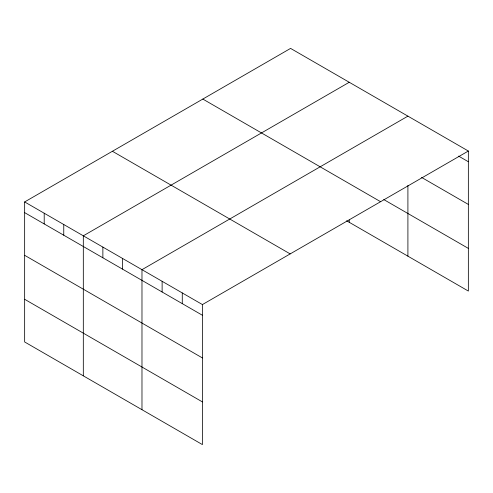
<?xml version="1.0" encoding="UTF-8"?>
<svg xmlns="http://www.w3.org/2000/svg" width="493" height="493" viewBox="0 0 493 493"><rect width="100%" height="100%" fill="white"/><g stroke="black" fill="none" stroke-linecap="round" stroke-linejoin="round"><path stroke-width="0.74" d="M24.65 201.939L202.42 304.569L202.42 444.6L24.65 341.963L24.65 201.939L290.58 48.4L468.35 151.037L468.35 291.061L346.634 220.79M349.241 82.276L83.317 235.808L83.317 375.832M407.908 116.145L141.978 269.677L141.978 409.701M202.42 304.569L468.35 151.037M458.601 156.108L468.35 161.735M421.558 177.4L468.35 204.416M383.788 199.566L468.35 248.386M202.82 99.068L380.596 201.705M112.404 151.271L290.18 253.907M24.65 212.631L202.42 315.267M24.65 255.312L202.42 357.949M24.65 299.282L202.42 401.918M407.908 185.436L407.908 256.169M349.241 220.014L349.241 222.3M182.274 292.941L182.274 303.639M162.123 281.306L162.123 292.004M122.424 258.387L122.424 269.086M102.871 247.098L102.871 257.796M63.757 224.518L63.757 235.21M44.204 213.229L44.204 223.921"/></g></svg>
